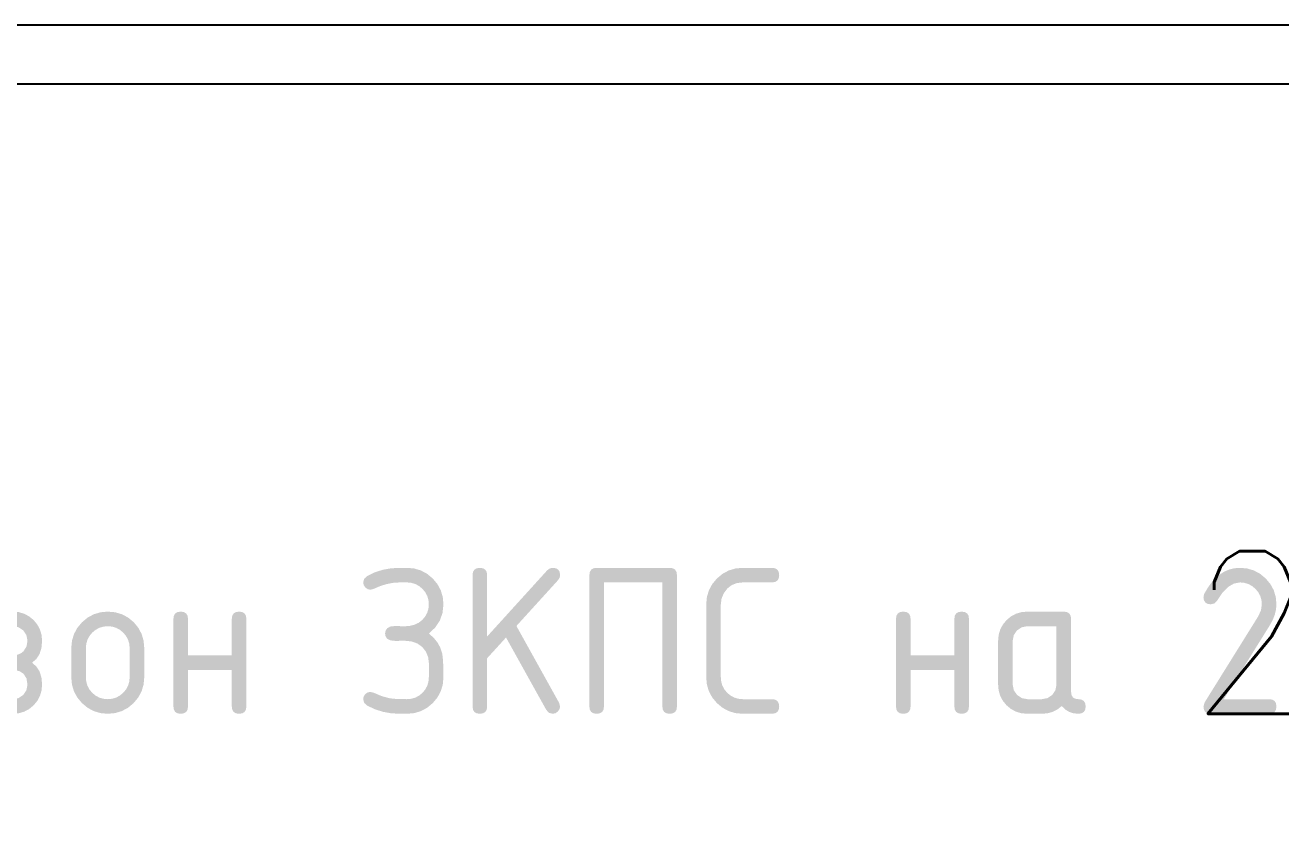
# Model space of a CAD drawing. Header units: millimetres. Extents: x 0 to 420, y 0 to 297.
# Drawn here: x 223.33 to 260.31, y 272.94 to 296.93 of the extents above; entities that cross this region are included whole.
import ezdxf

# ---------------------------------------------------------------- set-up
doc = ezdxf.new("R2010")
doc.units = ezdxf.units.MM
doc.layers.get('0').update_dxf_attribs({"linetype": 'CONTINUOUS'})
doc.styles.get("Standard").update_dxf_attribs({"font": 'STANDARD'})

msp = doc.modelspace()

# ---------------------------------------------------------------- hatches: boundary and pattern name
at = {"true_color": 0x000007}
for points in [[(234.358536, 280.51621), (234.17021, 280.504341), (233.98054, 280.468805), (233.789423, 280.409705), (233.596757, 280.327143), (233.49864, 280.301236), (233.41899, 280.317428), (233.349261, 280.366279), (233.300409, 280.436077), (233.284217, 280.51621), (233.314948, 280.62411), (233.40769, 280.708033), (233.623387, 280.811894), (233.853761, 280.886144), (234.09881, 280.930732), (234.358536, 280.945607), (234.57351, 280.945607), (234.788165, 280.925969), (234.986439, 280.867058), (235.16828, 280.768873), (235.333636, 280.631414), (235.471095, 280.466058), (235.56928, 280.284217), (235.628192, 280.085943), (235.647829, 279.871288), (235.620957, 279.617333), (235.540342, 279.389526), (235.405983, 279.187764), (235.217881, 279.011943), (235.358242, 278.887911), (235.470131, 278.750598), (235.553597, 278.599953), (235.608692, 278.435923), (235.625737, 278.326567), (235.637976, 278.171271), (235.645357, 277.969983), (235.647829, 277.722651), (235.628192, 277.507763), (235.56928, 277.309515), (235.471095, 277.127803), (235.333636, 276.962525), (235.16828, 276.825066), (234.986439, 276.72688), (234.788165, 276.667969), (234.57351, 276.648332), (234.358536, 276.648332), (234.103771, 276.663129), (233.860375, 276.707588), (233.628348, 276.781812), (233.40769, 276.885906), (233.314948, 276.968037), (233.284217, 277.07828), (233.299996, 277.159791), (233.347607, 277.229313), (233.416923, 277.276718), (233.49864, 277.292703), (233.596757, 277.266796), (233.843839, 277.162547), (234.071904, 277.104187), (234.162837, 277.092698), (234.276818, 277.084619), (234.413744, 277.079848), (234.57351, 277.07828), (234.703201, 277.089959), (234.822659, 277.124996), (234.931783, 277.18339), (235.030467, 277.265142), (235.112306, 277.363835), (235.17089, 277.473019), (235.206116, 277.592642), (235.217881, 277.722651), (235.217881, 278.152599), (235.196521, 278.319135), (235.132993, 278.474508), (235.022208, 278.617032), (234.878401, 278.718835), (234.701624, 278.779916), (234.49193, 278.800277), (234.361292, 278.796969), (234.288187, 278.794489), (234.23782, 278.793662), (234.084927, 278.809441), (233.991978, 278.857052), (233.944367, 278.927676), (233.928588, 279.011943), (233.94478, 279.096348), (233.993632, 279.167937), (234.084513, 279.217064), (234.227898, 279.233532), (234.277438, 279.232292), (234.354678, 279.228571), (234.498545, 279.22361), (234.658423, 279.235496), (234.799853, 279.271152), (234.922782, 279.33058), (235.02716, 279.413779), (235.110445, 279.513713), (235.170063, 279.62331), (235.205909, 279.742519), (235.217881, 279.871288), (235.206012, 279.999954), (235.170476, 280.118853), (235.111376, 280.227933), (235.028814, 280.327143), (234.929612, 280.409705), (234.820592, 280.468805), (234.701857, 280.504341), (234.57351, 280.51621)], [(237.490969, 278.894534), (236.934242, 278.282686), (236.934242, 276.863306), (236.920806, 276.769255), (236.880498, 276.702076), (236.813319, 276.661768), (236.719268, 276.648332), (236.625303, 276.661768), (236.558313, 276.702076), (236.518195, 276.769255), (236.504845, 276.863306), (236.504845, 280.730633), (236.518195, 280.824684), (236.558313, 280.891863), (236.625303, 280.932171), (236.719268, 280.945607), (236.813319, 280.932171), (236.880498, 280.891863), (236.920806, 280.824684), (236.934242, 280.730633), (236.934242, 278.923749), (238.705296, 280.873949), (238.778401, 280.927554), (238.868456, 280.945607), (238.962188, 280.932171), (239.029204, 280.891863), (239.069451, 280.824684), (239.082879, 280.730633), (239.068134, 280.653462), (239.02445, 280.584561), (237.796893, 279.233532), (239.053664, 276.970793), (239.082879, 276.863306), (239.066067, 276.78524), (239.016182, 276.715029), (238.945833, 276.664938), (238.868456, 276.648332), (238.754906, 276.676858), (238.676082, 276.762434)], [(240.159938, 280.945607), (242.309126, 280.945607), (242.402859, 280.932171), (242.469874, 280.891863), (242.510122, 280.824684), (242.523549, 280.730633), (242.523549, 276.863306), (242.510122, 276.769255), (242.469874, 276.702076), (242.402859, 276.661768), (242.309126, 276.648332), (242.215075, 276.661768), (242.147896, 276.702076), (242.107588, 276.769255), (242.094152, 276.863306), (242.094152, 280.51621), (240.374912, 280.51621), (240.374912, 276.863306), (240.361476, 276.769255), (240.321168, 276.702076), (240.253989, 276.661768), (240.159938, 276.648332), (240.065973, 276.661768), (239.998983, 276.702076), (239.958865, 276.769255), (239.945515, 276.863306), (239.945515, 280.730633), (239.958865, 280.824684), (239.998983, 280.891863), (240.065973, 280.932171)], [(245.319849, 280.945607), (245.4139, 280.932171), (245.481079, 280.891863), (245.521387, 280.824684), (245.534823, 280.730633), (245.521387, 280.636668), (245.481079, 280.569678), (245.4139, 280.52956), (245.319849, 280.51621), (244.460504, 280.51621), (244.286234, 280.496263), (244.135425, 280.436421), (244.007973, 280.336686), (243.903777, 280.197056), (243.837562, 280.040373), (243.815582, 279.871288), (243.815582, 277.722651), (243.827364, 277.593985), (243.862711, 277.475086), (243.921622, 277.366006), (244.004098, 277.266796), (244.103316, 277.18432), (244.212457, 277.125409), (244.33152, 277.090062), (244.460504, 277.07828), (245.319849, 277.07828), (245.4139, 277.064844), (245.481079, 277.024537), (245.521387, 276.957357), (245.534823, 276.863306), (245.521387, 276.769255), (245.481079, 276.702076), (245.4139, 276.661768), (245.319849, 276.648332), (244.460504, 276.648332), (244.245616, 276.667969), (244.047368, 276.72688), (243.865657, 276.825066), (243.700378, 276.962525), (243.562919, 277.127803), (243.464734, 277.309515), (243.405822, 277.507763), (243.386185, 277.722651), (243.386185, 279.871288), (243.405822, 280.085943), (243.464734, 280.284217), (243.562919, 280.466058), (243.700378, 280.631414), (243.865657, 280.768873), (244.047368, 280.867058), (244.245616, 280.925969), (244.460504, 280.945607)], [(259.1026, 280.945607), (259.317256, 280.925969), (259.51553, 280.867058), (259.69737, 280.768873), (259.862726, 280.631414), (260.000186, 280.466058), (260.098371, 280.284217), (260.157282, 280.085943), (260.176919, 279.871288), (260.164637, 279.717912), (260.127861, 279.56371), (260.066693, 279.408681), (259.981238, 279.252824), (258.626902, 277.07828), (259.961945, 277.07828), (260.055996, 277.064844), (260.123176, 277.024537), (260.163483, 276.957357), (260.176919, 276.863306), (260.163483, 276.769255), (260.123176, 276.702076), (260.055996, 276.661768), (259.961945, 276.648332), (258.242705, 276.648332), (258.14874, 276.661768), (258.08175, 276.702076), (258.041632, 276.769255), (258.028282, 276.863306), (258.064111, 276.986778), (259.639484, 279.516305), (259.720099, 279.691109), (259.746971, 279.871288), (259.735103, 279.999954), (259.699567, 280.118853), (259.640466, 280.227933), (259.557904, 280.327143), (259.458703, 280.409705), (259.349683, 280.468805), (259.230948, 280.504341), (259.1026, 280.51621), (258.923473, 280.482413), (258.751476, 280.381024), (258.586508, 280.212042), (258.428464, 279.975468), (258.352741, 279.897333), (258.242705, 279.871288), (258.14874, 279.884724), (258.08175, 279.925031), (258.041632, 279.992211), (258.028282, 280.086262), (258.047574, 280.173905), (258.151599, 280.35472), (258.263582, 280.511447), (258.383523, 280.64408), (258.511422, 280.752612), (258.647279, 280.837038), (258.791095, 280.897349), (258.942869, 280.933541)], [(223.399047, 277.507677), (223.370591, 277.687511), (223.285497, 277.823523), (223.172705, 277.900004), (223.031387, 277.934317), (222.754677, 277.937625), (222.665862, 277.957951), (222.601439, 277.999361), (222.555068, 278.068332), (222.539703, 278.152599), (222.555481, 278.23659), (222.603093, 278.306939), (222.687842, 278.354344), (222.816413, 278.370329), (222.881456, 278.370329), (222.949807, 278.367573), (223.052454, 278.375238), (223.142181, 278.398303), (223.219093, 278.436871), (223.283292, 278.491045), (223.370109, 278.629124), (223.399047, 278.796969), (223.368042, 278.964401), (223.275024, 279.102894), (223.136807, 279.195911), (222.969651, 279.226917), (222.754677, 279.226917), (222.554586, 279.199632), (222.313153, 279.117777), (222.19894, 279.070028), (222.118368, 279.035921), (222.071385, 279.015457), (222.057941, 279.008636), (221.996756, 279.028135), (221.943839, 279.086909), (221.90739, 279.163252), (221.895332, 279.236288), (221.91726, 279.318979), (221.983113, 279.397587), (222.092994, 279.472165), (222.247007, 279.542764), (222.520272, 279.627858), (222.754677, 279.656314), (222.969651, 279.656314), (223.142973, 279.640716), (223.302447, 279.593958), (223.448071, 279.51609), (223.579846, 279.407165), (223.688771, 279.2757), (223.766639, 279.130179), (223.813398, 278.970602), (223.828995, 278.796969), (223.810409, 278.584355), (223.754719, 278.406158), (223.662029, 278.262273), (223.532442, 278.152599), (223.662029, 278.040047), (223.754719, 277.895043), (223.810409, 277.717587), (223.828995, 277.507677), (223.813398, 277.334044), (223.766639, 277.174467), (223.688771, 277.028946), (223.579846, 276.897482), (223.448071, 276.788324), (223.302447, 276.710482), (223.142973, 276.663852), (222.969651, 276.648332), (222.754677, 276.648332), (222.514485, 276.676031), (222.2437, 276.759126), (222.091134, 276.827133), (221.982286, 276.90134), (221.917053, 276.981749), (221.895332, 277.068358), (221.90739, 277.141394), (221.943839, 277.217738), (221.997583, 277.276304), (222.061248, 277.29601), (222.081307, 277.289189), (222.131597, 277.268725), (222.212169, 277.234619), (222.323075, 277.18687), (222.557066, 277.10529), (222.754677, 277.07828), (222.969651, 277.07828), (223.135015, 277.109424), (223.273922, 277.203406), (223.367697, 277.341899)], [(228.125859, 277.937625), (228.125859, 276.863306), (228.112423, 276.769255), (228.072115, 276.702076), (228.004936, 276.661768), (227.910885, 276.648332), (227.81692, 276.661768), (227.74993, 276.702076), (227.709812, 276.769255), (227.696462, 276.863306), (227.696462, 279.441891), (227.709812, 279.535624), (227.74993, 279.602639), (227.81692, 279.642887), (227.910885, 279.656314), (228.004936, 279.642887), (228.072115, 279.602639), (228.112423, 279.535624), (228.125859, 279.441891), (228.125859, 278.367573), (229.415151, 278.367573), (229.415151, 279.441891), (229.428587, 279.535624), (229.468895, 279.602639), (229.536074, 279.642887), (229.630125, 279.656314), (229.724177, 279.642887), (229.791356, 279.602639), (229.831664, 279.535624), (229.845099, 279.441891), (229.845099, 276.863306), (229.831664, 276.769255), (229.791356, 276.702076), (229.724177, 276.661768), (229.630125, 276.648332), (229.536074, 276.661768), (229.468895, 276.702076), (229.428587, 276.769255), (229.415151, 276.863306), (229.415151, 277.937625)], [(249.403337, 277.937625), (249.403337, 276.863306), (249.389901, 276.769255), (249.349594, 276.702076), (249.282414, 276.661768), (249.188363, 276.648332), (249.094398, 276.661768), (249.027408, 276.702076), (248.98729, 276.769255), (248.973941, 276.863306), (248.973941, 279.441891), (248.98729, 279.535624), (249.027408, 279.602639), (249.094398, 279.642887), (249.188363, 279.656314), (249.282414, 279.642887), (249.349594, 279.602639), (249.389901, 279.535624), (249.403337, 279.441891), (249.403337, 278.367573), (250.69263, 278.367573), (250.69263, 279.441891), (250.706066, 279.535624), (250.746373, 279.602639), (250.813553, 279.642887), (250.907604, 279.656314), (251.001655, 279.642887), (251.068834, 279.602639), (251.109142, 279.535624), (251.122578, 279.441891), (251.122578, 276.863306), (251.109142, 276.769255), (251.068834, 276.702076), (251.001655, 276.661768), (250.907604, 276.648332), (250.813553, 276.661768), (250.746373, 276.702076), (250.706066, 276.769255), (250.69263, 276.863306), (250.69263, 277.937625)]]:
    msp.add_hatch(color=0, dxfattribs=at).paths.add_polyline_path(points, flags=0)
h = msp.add_hatch(color=0, dxfattribs=at)
h.paths.add_polyline_path([(224.68921, 277.722651), (224.68921, 278.581995), (224.708847, 278.796651), (224.767758, 278.994925), (224.865943, 279.176765), (225.003402, 279.342121), (225.168681, 279.479581), (225.350392, 279.577766), (225.54864, 279.636677), (225.763528, 279.656314), (225.980871, 279.636884), (226.180592, 279.578593), (226.362639, 279.481441), (226.526961, 279.345429), (226.662974, 279.181106), (226.760126, 278.999059), (226.818417, 278.799338), (226.837847, 278.581995), (226.837847, 277.722651), (226.81821, 277.507763), (226.759299, 277.309515), (226.661113, 277.127803), (226.523654, 276.962525), (226.358298, 276.825066), (226.176457, 276.72688), (225.978184, 276.667969), (225.763528, 276.648332), (225.54864, 276.667969), (225.350392, 276.72688), (225.168681, 276.825066), (225.003402, 276.962525), (224.865943, 277.127803), (224.767758, 277.309515), (224.708847, 277.507763)], flags=0)
h.paths.add_polyline_path([(226.407899, 277.722651), (226.407899, 278.581995), (226.396031, 278.710661), (226.360494, 278.82956), (226.301394, 278.93864), (226.218832, 279.03785), (226.119631, 279.120412), (226.010611, 279.179513), (225.891875, 279.215049), (225.763528, 279.226917), (225.634544, 279.215049), (225.515481, 279.179513), (225.406341, 279.120412), (225.307122, 279.03785), (225.224646, 278.93864), (225.165735, 278.82956), (225.130389, 278.710661), (225.118606, 278.581995), (225.118606, 277.722651), (225.130285, 277.592642), (225.165322, 277.473019), (225.223716, 277.363835), (225.305468, 277.265142), (225.40417, 277.18339), (225.513414, 277.124996), (225.6332, 277.089959), (225.763528, 277.07828), (225.891875, 277.090062), (226.010611, 277.125409), (226.119631, 277.18432), (226.218832, 277.266796), (226.301394, 277.366006), (226.360494, 277.475086), (226.396031, 277.593985)], flags=0)
h = msp.add_hatch(color=0, dxfattribs=at)
h.paths.add_polyline_path([(253.699882, 279.226917), (252.840538, 279.226917), (252.674691, 279.195498), (252.535716, 279.10124), (252.441733, 278.962334), (252.41059, 278.796969), (252.41059, 277.507677), (252.442147, 277.343966), (252.537369, 277.20506), (252.676758, 277.109837), (252.840538, 277.07828), (253.270486, 277.07828), (253.435575, 277.109424), (253.574205, 277.203406), (253.668463, 277.341899), (253.699882, 277.507677)], flags=0)
h.paths.add_polyline_path([(254.559227, 276.863306), (254.5458, 276.769255), (254.505552, 276.702076), (254.438537, 276.661768), (254.344804, 276.648332), (254.201549, 276.662509), (254.071884, 276.705107), (253.955758, 276.776231), (253.85312, 276.875984), (253.727434, 276.776231), (253.588468, 276.705107), (253.436169, 276.662509), (253.270486, 276.648332), (252.840538, 276.648332), (252.666586, 276.663852), (252.506846, 276.710482), (252.361265, 276.788324), (252.229791, 276.897482), (252.120952, 277.028946), (252.043274, 277.174467), (251.996705, 277.334044), (251.981193, 277.507677), (251.981193, 278.796969), (251.996705, 278.970602), (252.043274, 279.130179), (252.120952, 279.2757), (252.229791, 279.407165), (252.361265, 279.51609), (252.506846, 279.593958), (252.666586, 279.640716), (252.840538, 279.656314), (253.914856, 279.656314), (254.008907, 279.642887), (254.076087, 279.602639), (254.116394, 279.535624), (254.12983, 279.441891), (254.12983, 277.292703), (254.14318, 277.198738), (254.183298, 277.131748), (254.250288, 277.09163), (254.344253, 277.07828), (254.438304, 277.064844), (254.505483, 277.024537), (254.545791, 276.957357)], flags=0)

# ---------------------------------------------------------------- linework, layer by layer
at = {"color": 0, "true_color": 0x000007}
for points in [[(0.211668, 0), (420.073667, 0), (420.073667, 296.925999), (0.211668, 296.925999)], [(7.239002, 1.735667), (418.338, 1.735667), (418.338, 295.190332), (7.239002, 295.190332)]]:
    msp.add_lwpolyline(points, close=True, dxfattribs=at)

# ---------------------------------------------------------------- texts
at = {"color": 0, "true_color": 0x000007, "insert": (257.598333, 281.434876), "char_height": 4.786544, "width": 5.85022068, "attachment_point": 1}
msp.add_mtext('2-', dxfattribs=at)

doc.saveas('drawing.dxf')
